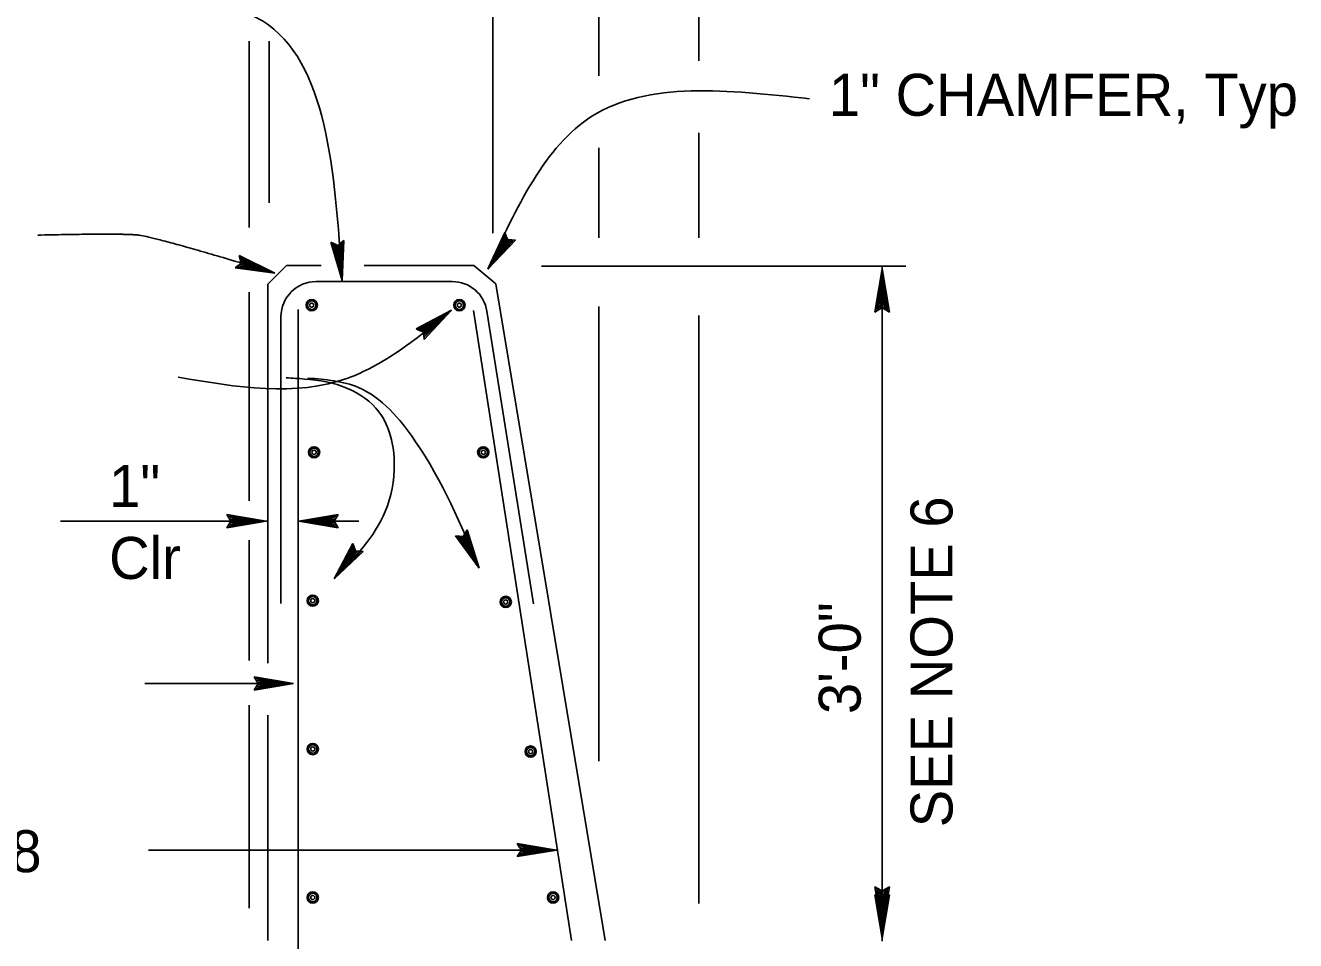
# Model space of a CAD drawing. Extents: x 0 to 2.83, y 0 to 1.83.
# Drawn here: x 0.9365 to 1.2895, y 0.571 to 0.8252 of the extents above; entities that cross this region are included whole.
import ezdxf

# ---------------------------------------------------------------- set-up
doc = ezdxf.new("R2010")
doc.units = 0
for name, color, linetype in [('212 Leaders and Dim Lines', 7, 'Continuous'), ('213 Rebar', 7, 'Continuous'), ('214 Text and Titles', 7, 'Continuous'), ('240 Concrete', 7, 'Continuous'), ('245 Existing Concrete', 7, 'Continuous')]:
    doc.layers.add(name, color=color, linetype=linetype)

msp = doc.modelspace()

# ---------------------------------------------------------------- linework, layer by layer
at = {"layer": '212 Leaders and Dim Lines'}
for p, q in [((1.1236983651986838, 0.9239855809049925), (1.1236983651986838, 0.8153299547065052)), ((1.0958833467063744, 0.8111666832240177), (1.0958833467063744, 0.893415603525778)), ((1.0664046151933855, 0.7674462140676341), (1.0664046151933855, 0.8628456261730553)), ((0.9986983651986839, 0.7690274197946019), (0.9986983651986839, 0.8207934776969981)), ((1.0042452402251756, 0.7758793112692987), (1.0042452402251756, 0.8207934776969981)), ((1.1236983651986838, 0.7953462516170571), (1.1236983651986838, 0.7662033512661367)), ((1.0958833467063744, 0.7662033512661367), (1.0958833467063744, 0.7911829801345697)), ((1.0697454063550131, 0.7676204079975025), (1.0650703079964003, 0.7574989467140467)), ((1.0699652416959984, 0.7671281637256573), (1.0650703079964003, 0.7574989467140467)), ((1.0650703079964003, 0.7574989467140467), (1.0701852627972164, 0.7666361920540399)), ((1.0650703079964003, 0.7574989467140467), (1.0704052838719422, 0.7661442203824224)), ((1.0701852627972164, 0.7666361920540399), (1.0697454063550131, 0.7676204079975025)), ((1.0701852627972164, 0.7666361920540399), (1.0706253049731607, 0.7656522487372966)), ((1.0224006250837139, 0.7645162351481531), (1.0214271372440682, 0.7649664037205312)), ((1.0245393027008034, 0.7543229926084452), (1.0214271372440682, 0.7649664037205312)), ((1.0245393027008034, 0.7543229926084452), (1.0219138811638908, 0.7647413194343422)), ((1.0224006250837139, 0.7645162351481531), (1.0245393027008034, 0.7543229926084452)), ((1.0233749748593182, 0.7640661695492528), (1.0224006250837139, 0.7645162351481531)), ((1.0228882309394955, 0.7642912538354419), (1.0245393027008034, 0.7543229926084452)), ((1.0242149728840921, 0.7647330531039725), (1.0233749748593182, 0.7640661695492528)), ((1.0233749748593182, 0.7640661695492528), (1.0245393027008034, 0.7543229926084452)), ((1.0245393027008034, 0.7543229926084452), (1.023794973871705, 0.7643996113133668)), ((1.0242149728840921, 0.7647330531039725), (1.0250541089729082, 0.765399833632231)), ((1.0245393027008034, 0.7543229926084452), (1.0242149728840921, 0.7647330531039725)), ((1.0250541089729082, 0.765399833632231), (1.0245393027008034, 0.7543229926084452)), ((1.024634109960521, 0.765066391868117), (1.0245393027008034, 0.7543229926084452)), ((1.0706253049731607, 0.7656522487372966), (1.0650703079964003, 0.7574989467140467)), ((1.0711642123903875, 0.7656271482169561), (1.0650703079964003, 0.7574989467140467)), ((1.0717031198076146, 0.7656020477231072), (1.0650703079964003, 0.7574989467140467)), ((1.0650703079964003, 0.7574989467140467), (1.0722414820243857, 0.7655773186702491)), ((1.0650703079964003, 0.7574989467140467), (1.0727805751753545, 0.7655524907766282)), ((1.0706253049731607, 0.7656522487372966), (1.0717031198076146, 0.7656020477231072)), ((1.0717031198076146, 0.7656020477231072), (1.0727805751753545, 0.7655524907766282)), ((0.9964534827182582, 0.7592110528451304), (0.9956510132410064, 0.7584983402646378)), ((0.996178618689874, 0.7602477688638298), (0.9959035039964409, 0.7612836538094729)), ((0.9959035039964409, 0.7612836538094729), (1.005848038963235, 0.7563777739788592)), ((0.9960409360238789, 0.7607652957868773), (1.005848038963235, 0.7563777739788592)), ((1.005848038963235, 0.7563777739788592), (0.996178618689874, 0.7602477688638298)), ((0.996178618689874, 0.7602477688638298), (0.9964534827182582, 0.7592110528451304)), ((1.005848038963235, 0.7563777739788592), (0.996316050717312, 0.759729410867726)), ((0.9964534827182582, 0.7592110528451304), (1.005848038963235, 0.7563777739788592)), ((0.9956510132410064, 0.7584983402646378), (0.9948487944023117, 0.7577864587572014)), ((1.005848038963235, 0.7563777739788592), (0.9948487944023117, 0.7577864587572014)), ((1.005848038963235, 0.7563777739788592), (0.9952499038084129, 0.7581423995241656)), ((0.9956510132410064, 0.7584983402646378), (1.005848038963235, 0.7563777739788592)), ((0.9960523733121569, 0.7588551121046582), (1.005848038963235, 0.7563777739788592)), ((1.0799181547354126, 0.7582742123840297), (1.1811976945597362, 0.7582742123840297)), ((1.172626513977689, 0.7455083716351224), (1.1746395348110223, 0.7575656633282809)), ((1.1731291181443557, 0.7458173994129002), (1.1746395348110223, 0.7575656633282809)), ((1.1746395348110223, 0.7575656633282809), (1.1736325903665779, 0.7461272952462336)), ((1.1746395348110223, 0.7575656633282809), (1.1741351945332446, 0.7464371910795669)), ((1.1746395348110223, 0.5707742123840297), (1.1746395348110223, 0.7582742123840297)), ((1.1746395348110223, 0.7467479549684558), (1.1746395348110223, 0.7575656633282809)), ((1.1746395348110223, 0.7575656633282809), (1.176653423726403, 0.7455083716351224)), ((1.1756464792819585, 0.7461272952462336), (1.1746395348110223, 0.7575656633282809)), ((1.1751430070332445, 0.7464371910795669), (1.1746395348110223, 0.7575656633282809)), ((1.1746395348110223, 0.7575656633282809), (1.1761490834486252, 0.7458173994129002)), ((1.0450942079630843, 0.740840046292764), (1.0549303593045847, 0.7460889175582734)), ((1.0455982690971695, 0.7406488542948868), (1.0549303593045847, 0.7460889175582734)), ((1.0549303593045847, 0.7460889175582734), (1.046102068757566, 0.7404574611980465)), ((1.0549303593045847, 0.7460889175582734), (1.046605868391471, 0.7402660681276979)), ((1.047109668051868, 0.7400746750308577), (1.0549303593045847, 0.7460889175582734)), ((1.0471656882199398, 0.7395380998158717), (1.0549303593045847, 0.7460889175582734)), ((1.0472217084145041, 0.7390015245743939), (1.0549303593045847, 0.7460889175582734)), ((1.0549303593045847, 0.7460889175582734), (1.047277326411142, 0.7384654723067839)), ((1.0549303593045847, 0.7460889175582734), (1.047333085105526, 0.7379286959663431)), ((1.0958833467063744, 0.6207707728261497), (1.0958833467063744, 0.747052302473186)), ((1.1736325903665779, 0.7461272952462336), (1.172626513977689, 0.7455083716351224)), ((1.1736325903665779, 0.7461272952462336), (1.1746395348110223, 0.7467479549684558)), ((1.1746395348110223, 0.7467479549684558), (1.1756464792819585, 0.7461272952462336)), ((1.1756464792819585, 0.7461272952462336), (1.176653423726403, 0.7455083716351224)), ((1.1236983651986838, 0.7445543395836935), (1.1236983651986838, 0.5812202406649389)), ((1.046102068757566, 0.7404574611980465), (1.0450942079630843, 0.740840046292764)), ((1.046102068757566, 0.7404574611980465), (1.047109668051868, 0.7400746750308577)), ((1.047109668051868, 0.7400746750308577), (1.0472217084145041, 0.7390015245743939)), ((1.0472217084145041, 0.7390015245743939), (1.047333085105526, 0.7379286959663431)), ((0.9930424236952485, 0.6883714584488374), (0.9924799236952486, 0.6892846528932819)), ((0.9924799236952486, 0.6892846528932819), (1.003417423748232, 0.6874591320599486)), ((0.9927611736952485, 0.6888280556710596), (1.003417423748232, 0.6874591320599486)), ((1.003417423748232, 0.6874591320599486), (0.9930424236952485, 0.6883714584488374)), ((0.9930424236952485, 0.6883714584488374), (0.9936049236952486, 0.6874591320599486)), ((1.0125443191278147, 0.6874591320599486), (1.0234826872363538, 0.689286389004393)), ((1.0125443191278147, 0.6874591320599486), (1.0232005691807984, 0.6888289237266152)), ((1.0229201872363538, 0.6883731945599485), (1.0125443191278147, 0.6874591320599486)), ((1.0223576872363538, 0.6874591320599486), (1.0229201872363538, 0.6883731945599485)), ((1.0229201872363538, 0.6883731945599485), (1.0234826872363538, 0.689286389004393)), ((0.946336466090121, 0.6874588094962581), (1.0039046151933855, 0.6874588094962581)), ((1.003417423748232, 0.6874591320599486), (0.9924799236952486, 0.6856310070599485)), ((0.9930424236952485, 0.6865450695599485), (0.9924799236952486, 0.6856310070599485)), ((1.003417423748232, 0.6874591320599486), (0.9927611736952485, 0.6860884723377263)), ((0.9930424236952485, 0.6865450695599485), (1.003417423748232, 0.6874591320599486)), ((0.9936049236952486, 0.6874591320599486), (0.9930424236952485, 0.6865450695599485)), ((1.003417423748232, 0.6874591320599486), (0.9933236736952485, 0.6879148612266152)), ((0.9933236736952485, 0.6870016667821708), (1.003417423748232, 0.6874591320599486)), ((0.9936049236952486, 0.6874591320599486), (1.003417423748232, 0.6874591320599486)), ((1.0226389372363538, 0.6879157292821707), (1.0125443191278147, 0.6874591320599486)), ((1.0223576872363538, 0.6874591320599486), (1.0125443191278147, 0.6874591320599486)), ((1.0234826872363538, 0.6856336112266153), (1.0125443191278147, 0.6874591320599486)), ((1.0125443191278147, 0.6874591320599486), (1.0229201872363538, 0.6865459376155041)), ((1.0232005691807984, 0.6860893403932818), (1.0125443191278147, 0.6874591320599486)), ((1.0125443191278147, 0.6874591320599486), (1.0226389372363538, 0.6870025348377263)), ((1.0141203700612995, 0.6874588094962581), (1.0291778356463817, 0.6874588094962581)), ((1.0229201872363538, 0.6865459376155041), (1.0223576872363538, 0.6874591320599486)), ((1.0229201872363538, 0.6865459376155041), (1.0234826872363538, 0.6856336112266153)), ((1.0587742440416845, 0.6841532699417266), (1.0593386534883926, 0.6850717451214892)), ((1.0593386534883926, 0.6850717451214892), (1.0626543775622828, 0.6744271926648339)), ((0.9986983651986839, 0.6487990955659573), (0.9986983651986839, 0.6821904417246942)), ((1.0223191787585661, 0.671407316107966), (1.0275090171863714, 0.6812751106401935)), ((1.0278979992202943, 0.6802690992355961), (1.0275090171863714, 0.6812751106401935)), ((1.0571345246360666, 0.6833258252766587), (1.0560598036420021, 0.6834171530024279)), ((1.0626543775622828, 0.6744271926648339), (1.0560598036420021, 0.6834171530024279)), ((1.0626543775622828, 0.6744271926648339), (1.0565975329176034, 0.683371490503869)), ((1.0571345246360666, 0.6833258252766587), (1.0626543775622828, 0.6744271926648339)), ((1.0582096859761938, 0.6832350892443871), (1.0571345246360666, 0.6833258252766587)), ((1.0576721053193763, 0.6832804572605229), (1.0626543775622828, 0.6744271926648339)), ((1.0587742440416845, 0.6841532699417266), (1.0582096859761938, 0.6832350892443871)), ((1.0582096859761938, 0.6832350892443871), (1.0626543775622828, 0.6744271926648339)), ((1.0626543775622828, 0.6744271926648339), (1.058491965022185, 0.6836941795798109)), ((1.0626543775622828, 0.6744271926648339), (1.0587742440416845, 0.6841532699417266)), ((1.0590565230611844, 0.6846123602771504), (1.0626543775622828, 0.6744271926648339)), ((1.0223191787585661, 0.671407316107966), (1.0277036710746836, 0.6807717740557913)), ((1.0278979992202943, 0.6802690992355961), (1.0223191787585661, 0.671407316107966)), ((1.0280928526710478, 0.679766025317011), (1.0223191787585661, 0.671407316107966)), ((1.028287706148293, 0.679262951398426), (1.0223191787585661, 0.671407316107966)), ((1.0223191787585661, 0.671407316107966), (1.028824073667867, 0.6792104607542565)), ((1.0223191787585661, 0.671407316107966), (1.0293604412139332, 0.6791579701365787)), ((1.0298968087335072, 0.6791054795189012), (1.0223191787585661, 0.671407316107966)), ((1.0304333758420143, 0.6790532515405489), (1.0223191787585661, 0.671407316107966)), ((1.028287706148293, 0.679262951398426), (1.0278979992202943, 0.6802690992355961)), ((1.0293604412139332, 0.6791579701365787), (1.028287706148293, 0.679262951398426)), ((1.0293604412139332, 0.6791579701365787), (1.0304333758420143, 0.6790532515405489)), ((1.0006474528277092, 0.643300254315614), (1.0000849528012172, 0.6442134487865502)), ((1.0000849528012172, 0.6442134487865502), (1.0110233208832646, 0.642387927926725)), ((1.0003662028277092, 0.6437568515378362), (1.0110233208832646, 0.642387927926725)), ((1.0110233208832646, 0.642387927926725), (1.0006474528277092, 0.643300254315614)), ((1.0006474528277092, 0.643300254315614), (1.001209952827709, 0.642387927926725)), ((1.0110233208832646, 0.642387927926725), (1.0009287028277092, 0.6428436570933918)), ((0.9696960638063614, 0.642387927926725), (1.0110233208832646, 0.642387927926725)), ((1.0110233208832646, 0.642387927926725), (1.0000849528012172, 0.6405598029267251)), ((1.0006474528277092, 0.6414738654267251), (1.0000849528012172, 0.6405598029267251)), ((1.0110233208832646, 0.642387927926725), (1.0003662028277092, 0.6410172682045029)), ((1.0006474528277092, 0.6414738654267251), (1.0110233208832646, 0.642387927926725)), ((1.001209952827709, 0.642387927926725), (1.0006474528277092, 0.6414738654267251)), ((1.0009287028277092, 0.6419304626489474), (1.0110233208832646, 0.642387927926725)), ((1.001209952827709, 0.642387927926725), (1.0110233208832646, 0.642387927926725)), ((0.9986983651986839, 0.5799508544175965), (0.9986983651986839, 0.6363092811449866)), ((1.073796856535242, 0.5970173106443051), (1.0732334884796866, 0.5979296370596857)), ((1.0732334884796866, 0.5979296370596857), (1.0841718565882255, 0.5961041161998606)), ((1.073515606535242, 0.5974730398109718), (1.0841718565882255, 0.5961041161998606)), ((1.0841718565882255, 0.5961041161998606), (1.073796856535242, 0.5970173106443051)), ((1.073796856535242, 0.5970173106443051), (1.074359356535242, 0.5961041161998606)), ((1.0841718565882255, 0.5961041161998606), (1.074078106535242, 0.5965607134220828)), ((0.9707912000142843, 0.5961044785541771), (1.0841724791181335, 0.5961044785541771)), ((1.0841718565882255, 0.5961041161998606), (1.0732334884796866, 0.5942768592554162)), ((1.073796856535242, 0.5951900536998607), (1.0732334884796866, 0.5942768592554162)), ((1.0841718565882255, 0.5961041161998606), (1.073515606535242, 0.5947334564776384)), ((1.073796856535242, 0.5951900536998607), (1.0841718565882255, 0.5961041161998606)), ((1.074359356535242, 0.5961041161998606), (1.073796856535242, 0.5951900536998607)), ((1.074078106535242, 0.5956475189776385), (1.0841718565882255, 0.5961041161998606)), ((1.074359356535242, 0.5961041161998606), (1.0841718565882255, 0.5961041161998606)), ((1.173629986199911, 0.5853073342389278), (1.1726239098110223, 0.5859262578500388)), ((1.1746395348110223, 0.5738689661303886), (1.1726239098110223, 0.5859262578500388)), ((1.173629986199911, 0.5830665532395398), (1.1726239098110223, 0.5836854768506509)), ((1.1746395348110223, 0.5716281851310008), (1.1726239098110223, 0.5836854768506509)), ((1.1746395348110223, 0.5738689661303886), (1.1731291181443557, 0.5856163620167055)), ((1.1746395348110223, 0.5716281851310008), (1.1731291181443557, 0.5833755810173176)), ((1.173629986199911, 0.5853073342389278), (1.1746395348110223, 0.5738689661303886)), ((1.1746395348110223, 0.5846866744902137), (1.173629986199911, 0.5853073342389278)), ((1.173629986199911, 0.5830665532395398), (1.1746395348110223, 0.5716281851310008)), ((1.1746395348110223, 0.5824458934908259), (1.173629986199911, 0.5830665532395398)), ((1.1741351945332446, 0.5849974383791027), (1.1746395348110223, 0.5738689661303886)), ((1.1741351945332446, 0.5827566573797147), (1.1746395348110223, 0.5716281851310008)), ((1.1766508195597363, 0.5859262578500388), (1.1746395348110223, 0.5738689661303886)), ((1.1761482153930696, 0.5856163620167055), (1.1746395348110223, 0.5738689661303886)), ((1.1746395348110223, 0.5738689661303886), (1.1756438751152918, 0.5853073342389278)), ((1.1756438751152918, 0.5853073342389278), (1.1746395348110223, 0.5846866744902137)), ((1.1746395348110223, 0.5738689661303886), (1.1751430070332445, 0.5849974383791027)), ((1.1746395348110223, 0.5846866744902137), (1.1746395348110223, 0.5738689661303886)), ((1.1766508195597363, 0.5836854768506509), (1.1746395348110223, 0.5716281851310008)), ((1.1761482153930696, 0.5833755810173176), (1.1746395348110223, 0.5716281851310008)), ((1.1746395348110223, 0.5716281851310008), (1.1756438751152918, 0.5830665532395398)), ((1.1756438751152918, 0.5830665532395398), (1.1746395348110223, 0.5824458934908259)), ((1.1746395348110223, 0.5716281851310008), (1.1751430070332445, 0.5827566573797147)), ((1.1746395348110223, 0.5824458934908259), (1.1746395348110223, 0.5716281851310008)), ((1.1756438751152918, 0.5853073342389278), (1.1766508195597363, 0.5859262578500388)), ((1.1756438751152918, 0.5830665532395398), (1.1766508195597363, 0.5836854768506509))]:
    msp.add_line(p, q, dxfattribs=at)
for points in [[(1.0245393027008034, 0.7543229926084452), (1.0024249345335583, 0.8264064429823816), (0.9532800332863686, 0.8317921855771925)], [(1.0650703079964003, 0.7574989467140467), (1.093981047131387, 0.799932450935138), (1.1543982283475411, 0.8047898176741589)], [(1.0549303593045847, 0.7460889175582734), (1.039356899689262, 0.7341126663629651), (1.0261798469274217, 0.7272079840659471), (0.9789905426794996, 0.7274415944872127)], [(1.0223191787585661, 0.671407316107966), (1.0365442457191432, 0.6901300144931131), (1.0390545516502456, 0.7033091206578943), (1.034766112342448, 0.7178479758333672), (1.0260846376552204, 0.72433293283088), (1.0140560884108503, 0.7269478348336148), (1.0090354765486444, 0.7272616230750026)], [(1.0626543775622828, 0.6744271926648339), (1.044807336066859, 0.7097940776289153), (1.029116289694196, 0.724594423023206), (1.0150229316663022, 0.7272079840659471)]]:
    msp.add_spline(points, degree=3, dxfattribs=at)
msp.add_open_spline([(1.005848038963235, 0.7563777739788592), (0.9726427187234022, 0.7663920769074917), (0.9631554843880867, 0.7674462140676341), (0.9399644670768862, 0.7669191454743169)], degree=2, dxfattribs=at)
at = {"layer": '213 Rebar'}
for p, q in [((1.01733705163753, 0.7540163380787496), (1.0551565023870138, 0.7540163380787496)), ((1.0161027081627265, 0.7490214615324784), (1.0161027081627265, 0.7486204501458954)), ((1.0571451714631592, 0.7490214615324784), (1.0571451714631592, 0.7486204501458954)), ((1.0123021507548666, 0.37121079664330303), (1.0123021507548666, 0.7462091088796571)), ((1.061072363121306, 0.7459965376856967), (1.0882764991528993, 0.5709613324656752)), ((1.0648042171652627, 0.7457805838911439), (1.0777264463336247, 0.6644561729566587)), ((1.007568301642828, 0.6646207821936366), (1.007568301642828, 0.7442475880840479)), ((1.0167604215411508, 0.7081481126845097), (1.0167604215411508, 0.7077471012979268)), ((1.0637814071226384, 0.7081481126845097), (1.0637814071226384, 0.7077471012979268)), ((1.016401568534823, 0.6669408481877939), (1.016401568534823, 0.666539836801211)), ((1.0700163247269014, 0.6665819951814664), (1.0700163247269014, 0.6661809837948833)), ((1.016401568534823, 0.6257335837440616), (1.016401568534823, 0.6253325723574785)), ((1.0769440109862394, 0.6250158777049148), (1.0769440109862394, 0.6246148663183317)), ((1.016401568534823, 0.5844889131447458), (1.016401568534823, 0.5840879017581629)), ((1.0831789286169942, 0.5844889131447458), (1.0831789286169942, 0.5840879017581629))]:
    msp.add_line(p, q, dxfattribs=at)
for centre, radius in [((1.0161029295092698, 0.7474546280936196), 0.00156699990234375), ((1.0161029201213831, 0.7474546186627384), 0.001166128223511082), ((1.0571453928164232, 0.7474546280936196), 0.00156699990234375), ((1.0571453834285365, 0.7474546186627384), 0.001166128223511082), ((1.0161029201213831, 0.7474546186627384), 0.0005821312091767319), ((1.0571453834285365, 0.7474546186627384), 0.0005821312091767319), ((1.0167606429051725, 0.7065812792315835), 0.00156699990234375), ((1.0167606335172859, 0.7065812698007023), 0.001166128223511082), ((1.0167606335172859, 0.7065812698007023), 0.0005821312091767319), ((1.0637816284734614, 0.7065812792315835), 0.00156699990234375), ((1.0637816190855744, 0.7065812698007023), 0.001166128223511082), ((1.0637816190855744, 0.7065812698007023), 0.0005821312091767319), ((1.0164017898903872, 0.6653740147595529), 0.00156699990234375), ((1.0164017805025003, 0.6653740053286717), 0.001166128223511082), ((1.0164017805025003, 0.6653740053286717), 0.0005821312091767319), ((1.0700165460964837, 0.6650151617447672), 0.00156699990234375), ((1.070016536708597, 0.665015152313886), 0.001166128223511082), ((1.070016536708597, 0.665015152313886), 0.0005821312091767319), ((1.0164017898903868, 0.6241667502875222), 0.00156699990234375), ((1.0164017805024999, 0.6241667408566409), 0.001166128223511082), ((1.0769442323442866, 0.6234490442579504), 0.00156699990234375), ((1.0164017805024999, 0.6241667408566409), 0.0005821312091767319), ((1.0769442229563997, 0.6234490348270693), 0.001166128223511082), ((1.0769442229563997, 0.6234490348270693), 0.0005821312091767319), ((1.0164017898903868, 0.5829220797083047), 0.00156699990234375), ((1.0164017805024999, 0.5829220702774235), 0.001166128223511082), ((1.0164017805024999, 0.5829220702774235), 0.0005821312091767319), ((1.083179149967309, 0.5829220797083047), 0.00156699990234375), ((1.0831791405794222, 0.5829220702774235), 0.001166128223511082), ((1.0831791405794222, 0.5829220702774235), 0.0005821312091767319)]:
    msp.add_circle(centre, radius, dxfattribs=at)
for centre, start, end in [((1.0173370516428282, 0.7442475880787496), 90, 180), ((1.0551565023828782, 0.7442475880787496), 9.02866323401254, 90)]:
    msp.add_arc(centre, 0.00976875, start, end, dxfattribs=at)
at = {"layer": '240 Concrete'}
for p, q in [((1.0091108651880871, 0.7584968404600411), (1.0039046151933855, 0.7532905904653395)), ((1.0091108651880871, 0.7584968404600411), (1.018710719050504, 0.7584968404600411)), ((1.0306757495584125, 0.7584968404600411), (1.0611983651986838, 0.7584968404600411)), ((1.067260338330527, 0.7533613972486292), (1.0611983651986838, 0.7584968404600411)), ((1.0039046151933855, 0.6480587368717426), (1.0039046151933855, 0.7532905904653395)), ((1.067260338330527, 0.7533613972486292), (1.0976546151933855, 0.5709565040506964)), ((1.0039046151933855, 0.5709565040506964), (1.0039046151933855, 0.633574345605801))]:
    msp.add_line(p, q, dxfattribs=at)
at = {"layer": '245 Existing Concrete'}
msp.add_line((0.9986983651986839, 0.693135689001977), (0.9986983651986839, 0.7511070882311301), dxfattribs=at)

# ---------------------------------------------------------------- texts
at = {"layer": '212 Leaders and Dim Lines'}
for s, p in [('1"', (0.9597978089405668, 0.6913892768342472)), ('Clr', (0.9597978089405668, 0.6714040337786916))]:
    msp.add_text(s, height=0.011666812499999998, dxfattribs=at).set_placement(p)
for s, p in [('SEE NOTE 6', (1.194176281162789, 0.6024292073898028)), ('3\'-0"', (1.168660656162789, 0.6338727837786916))]:
    msp.add_text(s, height=0.011666812499999998, rotation=90, dxfattribs=at).set_placement(p)
at = {"layer": '214 Text and Titles'}
for s, height, p in [('1" CHAMFER, Typ', 0.011666666666666665, (1.159816906162789, 0.8000463948898028)), ('#5  @ 8', 0.011666812499999998, (0.8861693367183445, 0.5899526448898027))]:
    msp.add_text(s, height=height, dxfattribs=at).set_placement(p)

doc.saveas('drawing.dxf')
